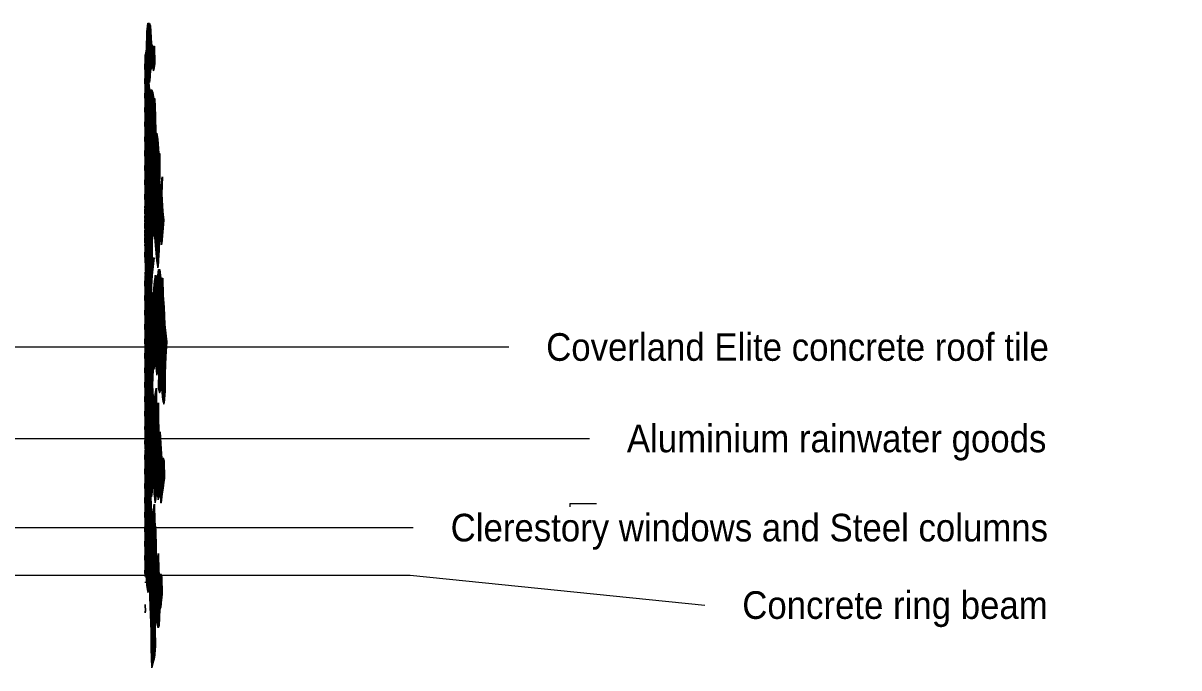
# Model space of a CAD drawing. Header units: millimetres. Extents: x -35517 to 139323, y -3702 to 5999.
# Drawn here: x 52373 to 58639, y 1981 to 5479 of the extents above; entities that cross this region are included whole.
import ezdxf

# ---------------------------------------------------------------- set-up
doc = ezdxf.new("R2010")
doc.units = ezdxf.units.MM
for name, color, linetype, lineweight in [('A-ROOF', 132, 'Continuous', 9), ('G-ANNO-TEXT', 231, 'Continuous', 5), ('G-IMPT', 8, 'Continuous', 5), ('L-PLNT', 71, 'Continuous', 5)]:
    doc.layers.add(name, color=color, linetype=linetype, lineweight=lineweight)
doc.styles.add('Arial', font='arial.ttf', dxfattribs={"width": 0.9, "height": 150})

# ---------------------------------------------------------------- blocks, each defined once
blk = doc.blocks.new('SVA_Shades of Green Tree - Australian_Tree_based_on_Leopard_Tree_2901-V231-GENERAL SOUTH ELEVATION')
at = {"layer": 'G-IMPT'}
for p, q in [((33210.1, 5163.7), (33228.4, 5479.3)), ((33210.1, 5085.3), (33232.8, 5477.5)), ((33210.1, 5006.9), (33236.7, 5466.3)), ((33238.7, 5219.2), (33224.7, 5461.8)), ((33242.4, 5234.9), (33228.2, 5479.3)), ((33230.2, 5471.9), (33230.6, 5479.3)), ((33230.9, 5471.9), (33230.4, 5479.3)), ((33246.4, 5243.4), (33232.9, 5477.4)), ((33234.5, 5467.2), (33235, 5477.5)), ((33235.9, 5463), (33235.1, 5477.4)), ((33238.3, 5455.5), (33238.9, 5466.3)), ((33210.1, 4928.4), (33239.4, 5433.7)), ((33214.7, 4929.5), (33241.7, 5394.5)), ((33236, 5187.9), (33221.7, 5435.7)), ((33240.6, 5416.3), (33241.6, 5433.7)), ((33242.9, 5377.1), (33243.9, 5394.5)), ((33245.8, 4862.8), (33218.3, 5336.6)), ((33232.8, 5164.8), (33219.9, 5386.9)), ((33232.9, 5164.8), (33244.5, 5365.3)), ((33241.3, 5232.3), (33248.4, 5354.1)), ((33251, 5243.4), (33243.8, 5367.3)), ((33246.8, 5353), (33246, 5367.3)), ((33246.1, 5355), (33246.7, 5365.3)), ((33246.5, 5243.4), (33252.9, 5353.5)), ((33256.3, 5229), (33249.1, 5353.5)), ((33250.2, 5346.1), (33250.6, 5354.1)), ((33251.1, 5243.4), (33257.4, 5353.5)), ((33251.8, 5346.1), (33251.3, 5353.5)), ((33259.9, 5245.7), (33253.7, 5353.5)), ((33254.7, 5346.1), (33255.1, 5353.5)), ((33256.3, 5346.1), (33255.9, 5353.5)), ((33260.8, 5308.3), (33258.2, 5353.5)), ((33259.2, 5346.1), (33259.7, 5353.5)), ((33263, 5308.3), (33260.4, 5353.5)), ((33210.1, 5242.1), (33214.2, 5313.1)), ((33241, 4788.6), (33211, 5306.3)), ((33212.3, 5306.3), (33214.2, 5306.3)), ((33213.5, 5301.9), (33213.2, 5306.3)), ((33242.3, 4843.2), (33214.9, 5317)), ((33255, 5232.9), (33260.3, 5325.1)), ((33260.5, 5248.9), (33261.9, 5272.8)), ((33261.4, 5304.3), (33262.6, 5325.1)), ((33262.7, 5248.9), (33264.1, 5272.8)), ((33239.6, 4733.7), (33210.1, 5242.8)), ((33241.3, 5223.3), (33236.2, 5164.8)), ((33241, 5219.2), (33240.8, 5222)), ((33262.1, 5245.7), (33262.1, 5247)), ((33238.4, 4676.2), (33210.1, 5164.4)), ((33229.7, 5150.7), (33230.1, 5157.4)), ((33234.4, 5097.3), (33230.9, 5157.4)), ((33238.2, 5187.9), (33237.8, 5194.4)), ((33235.5, 4647.1), (33210.1, 5085.9)), ((33217.8, 4904.4), (33231.2, 5134.8)), ((33220.9, 4879.3), (33233.9, 5103.4)), ((33222.8, 4833.3), (33239.2, 5116.8)), ((33223.1, 4760.1), (33243.8, 5117.6)), ((33225, 4715), (33247.8, 5109.3)), ((33227.2, 4674.4), (33251.6, 5095.2)), ((33232.5, 5119.3), (33233.4, 5134.8)), ((33235.9, 5100.3), (33236.1, 5103.4)), ((33255.7, 4769.4), (33236.1, 5107.9)), ((33258.6, 4797), (33240.1, 5117.6)), ((33241, 5110.2), (33241.4, 5116.8)), ((33242.7, 5110.2), (33242.3, 5117.6)), ((33243.2, 4872.8), (33255, 5075.6)), ((33259.9, 4853.8), (33244.6, 5117.6)), ((33245.6, 5110.2), (33246, 5117.6)), ((33247.6, 5104.4), (33246.8, 5117.6)), ((33249.5, 5099), (33250.1, 5109.3)), ((33261.2, 4910.6), (33250, 5103.1)), ((33253.6, 5079.9), (33252.2, 5103.1)), ((33253.1, 5082.8), (33253.8, 5095.2)), ((33256.5, 5063.1), (33257.2, 5075.6)), ((33246.9, 4858.1), (33259.2, 5070.5)), ((33250, 4833.3), (33262.4, 5047.6)), ((33262.8, 4960), (33256.4, 5070.5)), ((33259.1, 5063.1), (33258.7, 5070.5)), ((33261, 5063.1), (33261.4, 5070.5)), ((33263.2, 5032.7), (33261, 5070.5)), ((33265.4, 5032.7), (33263.2, 5070.5)), ((33263.6, 5029.3), (33264.7, 5047.6)), ((33214.6, 4930.8), (33210.1, 5007.5)), ((33252.1, 4790.1), (33264.5, 5004.9)), ((33259.7, 4842.6), (33266.1, 4954.1)), ((33266.7, 4893.3), (33262.8, 4960)), ((33265.7, 4986.5), (33266.7, 5004.9)), ((33266.9, 4929.4), (33268.3, 4954.1)), ((33210.1, 4850), (33214.7, 4929.5)), ((33211.5, 4904.7), (33210.1, 4929.1)), ((33210.1, 4771.6), (33217.8, 4904.4)), ((33247.5, 4283.4), (33211.5, 4904.7)), ((33223, 4785.5), (33214.6, 4930.8)), ((33295.3, 4321.7), (33261.2, 4910.6)), ((33268.9, 4893.3), (33266.9, 4927.8)), ((33210.1, 4693.1), (33220.9, 4879.3)), ((33246.9, 4216.1), (33210.1, 4850.6)), ((33210.1, 4614.7), (33222.8, 4833.3)), ((33211.7, 3936.9), (33266.8, 4886.9)), ((33212.1, 4177.8), (33250, 4833.3)), ((33216.9, 3948.3), (33271, 4881.7)), ((33223.8, 3987.7), (33274.8, 4869.2)), ((33225.8, 3943.9), (33278.4, 4851.8)), ((33229.5, 4635.5), (33243, 4868.6)), ((33239.5, 4730.6), (33246.9, 4858.1)), ((33281.2, 4171.6), (33242.3, 4843.2)), ((33243, 4868.6), (33243.2, 4872.8)), ((33283.5, 4210.8), (33245.8, 4862.8)), ((33255.3, 4767.2), (33259.7, 4842.6)), ((33289.4, 4345.1), (33259.9, 4853.8)), ((33301, 4300.5), (33267.4, 4881.7)), ((33268.2, 4874.3), (33269, 4886.9)), ((33270, 4874.3), (33269.6, 4881.7)), ((33287.4, 4613.5), (33271.9, 4881.7)), ((33272.8, 4874.3), (33273.2, 4881.7)), ((33275.2, 4862.9), (33274.1, 4881.7)), ((33276.3, 4857.3), (33277, 4869.2)), ((33288.6, 4672.3), (33278.1, 4852.9)), ((33279.7, 4836.8), (33280.6, 4851.8)), ((33285.5, 4764.3), (33280.3, 4852.9)), ((33247.9, 4120.6), (33210.1, 4772.2)), ((33210.1, 3987.3), (33255.3, 4767.2)), ((33214.2, 4135.4), (33252.1, 4790.1)), ((33231.4, 4639.3), (33223, 4785.5)), ((33276, 4184.3), (33241, 4788.6)), ((33253.7, 4347), (33280.9, 4817.7)), ((33285.8, 4250), (33255.7, 4769.4)), ((33258.2, 4347), (33283.4, 4782)), ((33261.7, 4329.2), (33287.3, 4771.7)), ((33282.2, 4801.1), (33283.1, 4817.7)), ((33284.7, 4765.5), (33285.6, 4782)), ((33289.3, 4738.8), (33287.4, 4771.7)), ((33289.1, 4764.3), (33289.6, 4771.7)), ((33290, 4764.3), (33289.6, 4771.7)), ((33210.1, 4536.3), (33223.1, 4760.1)), ((33210.1, 4457.9), (33225, 4715)), ((33234.6, 4645.3), (33239.5, 4730.6)), ((33263.7, 4317.8), (33239.6, 4733.7)), ((33264.9, 4306), (33289.1, 4724.1)), ((33289.5, 4692.6), (33291.3, 4724.1)), ((33291.5, 4738.8), (33290.2, 4761.3)), ((33245.3, 4086.1), (33210.1, 4693.8)), ((33210.1, 4379.4), (33227.2, 4674.4)), ((33210.1, 4222.6), (33234.6, 4645.3)), ((33250, 4319.6), (33231.4, 4639.3)), ((33253, 4345.7), (33235.5, 4647.1)), ((33257.5, 4347), (33238.4, 4676.2)), ((33276, 4184), (33302.3, 4637.4)), ((33290.8, 4672.3), (33289.5, 4694.1)), ((33303.2, 4615.1), (33304.5, 4637.4)), ((33210.1, 4301), (33229.5, 4635.5)), ((33243, 4046.9), (33210.1, 4615.4)), ((33267.6, 4274.6), (33287.5, 4618.2)), ((33270.4, 4243.2), (33289.6, 4575.1)), ((33273.1, 4211.9), (33294.3, 4578.8)), ((33287.6, 4580.6), (33289.7, 4618.2)), ((33289.7, 4613.5), (33288.6, 4632.3)), ((33303.8, 4331.8), (33289.7, 4574.8)), ((33291.2, 4564.8), (33291.8, 4575.1)), ((33292.6, 4562.2), (33291.9, 4574.8)), ((33306.5, 4363.2), (33294.1, 4577.3)), ((33302.5, 4509.6), (33297.5, 4596.9)), ((33301.9, 4599.1), (33300.5, 4622.5)), ((33304.1, 4599.1), (33303.2, 4615)), ((33210.1, 4399.4), (33218.8, 4548.7)), ((33240.6, 4010.7), (33210.1, 4536.9)), ((33220.6, 4410.4), (33214.6, 4514.6)), ((33220.9, 4482.8), (33216.6, 4557.4)), ((33289.8, 4343.8), (33301.1, 4539.1)), ((33304.8, 4509.6), (33301.7, 4562.7)), ((33302.3, 4520.7), (33303.3, 4539.1)), ((33210.1, 4321), (33220.7, 4503.9)), ((33210.1, 4477.8), (33211.2, 4497.1)), ((33237.6, 3984.6), (33210.1, 4458.5)), ((33220.2, 4338), (33211, 4497.1)), ((33293.7, 4332.6), (33303.2, 4496.3)), ((33296.8, 4308.1), (33305.3, 4454.9)), ((33304.3, 4477.9), (33305.4, 4496.3)), ((33306.7, 4440.8), (33307.5, 4454.9)), ((33219.3, 4275.2), (33210.1, 4434.3)), ((33211.2, 4261), (33220.7, 4424.6)), ((33300.7, 4297), (33308.4, 4428.8)), ((33309.2, 4394.6), (33306.1, 4448.4)), ((33310.7, 4406.1), (33308.3, 4448.4)), ((33309.8, 4414.7), (33310.6, 4428.8)), ((33311.4, 4394.6), (33311, 4401.1)), ((33235.1, 3949.5), (33210.1, 4380.1)), ((33216, 4253.8), (33210.1, 4355.9)), ((33215.2, 4252.7), (33220.2, 4339)), ((33252.2, 4319.6), (33251.9, 4323.8)), ((33302.9, 4297), (33304.8, 4329.8)), ((33306, 4331.8), (33305.6, 4338.4)), ((33308.7, 4363.2), (33308.3, 4369.8)), ((33233.2, 3902.5), (33210.1, 4301.7)), ((33211.1, 4261.4), (33210.1, 4277.5)), ((33249.7, 4283.4), (33248.9, 4297.7)), ((33288, 4250), (33287.1, 4264.9)), ((33303.2, 4300.5), (33302.9, 4307)), ((33223.8, 3987.7), (33210.1, 4223.2)), ((33226, 3869.3), (33247, 4232.4)), ((33236.9, 3978.5), (33250, 4205.5)), ((33247.4, 4200.8), (33249.2, 4232.4)), ((33250.9, 4146.7), (33247.5, 4205.5)), ((33249.1, 4216.1), (33247.8, 4238.7)), ((33250.1, 4198.1), (33249.7, 4205.5)), ((33251.4, 4151.2), (33254.6, 4205.5)), ((33251.8, 4198.1), (33252.2, 4205.5)), ((33253.9, 4172.9), (33252, 4205.5)), ((33254.7, 4198.1), (33254.2, 4205.5)), ((33256.3, 4198.1), (33256.8, 4205.5)), ((33256.9, 4199), (33256.6, 4205.5)), ((33259.2, 4199), (33258.8, 4205.5)), ((33285.7, 4210.8), (33285.1, 4220.8)), ((33253.1, 4146.7), (33252.9, 4150.9)), ((33253.6, 4151.2), (33254.4, 4164)), ((33256.1, 4172.9), (33255.9, 4177.1)), ((33262.9, 3721.5), (33287.2, 4142.6)), ((33283.5, 4171.6), (33282.9, 4181.6)), ((33317.8, 3539.7), (33283, 4140.9)), ((33285.6, 4135.2), (33285.2, 4140.9)), ((33318.8, 3601.5), (33287.5, 4142.6)), ((33289, 4135.2), (33289.5, 4142.6)), ((33290.9, 4121.3), (33289.7, 4142.6)), ((33210.1, 4065.7), (33213.6, 4126.4)), ((33220.1, 3972.2), (33211, 4128.9)), ((33242.8, 3688.4), (33267.2, 4110)), ((33247.5, 4086.1), (33246.9, 4096.2)), ((33250.1, 4120.6), (33249.8, 4124.8)), ((33250.7, 3747.1), (33271.1, 4098.8)), ((33256.2, 3764), (33275.4, 4095.4)), ((33260.8, 3764), (33282.2, 4133.8)), ((33284, 3731.3), (33263.2, 4090.5)), ((33263.8, 3659.1), (33290.7, 4124.7)), ((33302.8, 3485.1), (33266.6, 4110.1)), ((33266.7, 3631.7), (33293.8, 4098.6)), ((33269.6, 4097.6), (33268.8, 4110.1)), ((33268.8, 4099.8), (33269.4, 4110)), ((33270.4, 3616.3), (33298.1, 4095.4)), ((33311, 3423.2), (33272, 4096.3)), ((33272.7, 4088.6), (33273.3, 4098.8)), ((33273.4, 3590.2), (33302.7, 4095.4)), ((33274.7, 4088), (33274.2, 4096.3)), ((33314.4, 3442.4), (33276.6, 4095.4)), ((33277.2, 4088), (33277.6, 4095.4)), ((33317.1, 3473.8), (33280, 4114.8)), ((33292.1, 4110.6), (33293, 4124.7)), ((33320.6, 3648.5), (33294.7, 4095.4)), ((33295.4, 4088), (33296, 4098.6)), ((33297.4, 4088), (33296.9, 4095.4)), ((33322.8, 3689.6), (33299.3, 4095.4)), ((33299.9, 4088), (33300.4, 4095.4)), ((33301.9, 4088), (33301.5, 4095.4)), ((33305.7, 4062.8), (33303.8, 4095.4)), ((33304.5, 4088), (33304.9, 4095.4)), ((33307.9, 4062.8), (33306, 4095.4)), ((33217, 3948.3), (33210.1, 4066.4)), ((33233.1, 3677.9), (33252.7, 4016.8)), ((33239.5, 3710.6), (33260, 4064.1)), ((33242.8, 4010.7), (33242.4, 4017.8)), ((33245.3, 4046.9), (33244.7, 4057)), ((33277.6, 3606.6), (33253.9, 4016.8)), ((33254.5, 4009.4), (33254.9, 4016.8)), ((33256.2, 4014.6), (33256.1, 4016.8)), ((33280.4, 3637.9), (33257.4, 4034.3)), ((33282.2, 3684.3), (33260.1, 4065.7)), ((33285.6, 3721.3), (33305.6, 4067.6)), ((33306.5, 4045.1), (33307.8, 4067.6)), ((33213.8, 3924.5), (33210.1, 3987.9)), ((33210.1, 3752), (33223.8, 3987.7)), ((33210.1, 3830.4), (33216.9, 3948.3)), ((33224.1, 3824.7), (33217, 3948.3)), ((33226, 3870.1), (33220.1, 3972.2)), ((33225.7, 3953.5), (33223.8, 3987.7)), ((33239.7, 3711.7), (33225.7, 3953.5)), ((33237.3, 3949.5), (33236.5, 3962.7)), ((33237.9, 3838.9), (33244.3, 3950.3)), ((33239.1, 3978.5), (33239.8, 3991.3)), ((33239.8, 3984.6), (33239.5, 3988.8)), ((33254.9, 3764), (33244.2, 3949.3)), ((33259.4, 3764), (33247, 3978)), ((33274.6, 3579.6), (33249.8, 4009.3)), ((33285.3, 3560.6), (33309.3, 3973.8)), ((33288.6, 3695.2), (33306.7, 4008.8)), ((33307.9, 3989.8), (33309, 4008.8)), ((33310.6, 3958.4), (33311.5, 3973.8)), ((33210.1, 3673.6), (33225.8, 3943.9)), ((33210.1, 3908.9), (33211.7, 3936.9)), ((33268, 2910.4), (33210.1, 3909.5)), ((33222.2, 3779.1), (33213.8, 3924.5)), ((33221.9, 3720.2), (33234.8, 3942.8)), ((33233.1, 3874.9), (33237, 3942.8)), ((33235.5, 3902.5), (33234.7, 3916)), ((33248.3, 3720.4), (33238.8, 3885.5)), ((33251.1, 3751.2), (33240.7, 3929.7)), ((33285.9, 3492.6), (33312, 3942.5)), ((33290, 3484.5), (33313.9, 3897.6)), ((33313.2, 3925.2), (33314.2, 3942.5)), ((33315, 3878.1), (33316.1, 3897.6)), ((33210.1, 3595.1), (33226, 3869.3)), ((33254.8, 3058.9), (33210.1, 3831.1)), ((33232.7, 3676.1), (33224.1, 3824.7)), ((33224.8, 3691.2), (33234.3, 3856.6)), ((33236.2, 3693.9), (33226, 3870.1)), ((33227.6, 3662.1), (33237.4, 3830.5)), ((33233, 3866), (33232.8, 3869)), ((33235.7, 3842.5), (33236.6, 3856.6)), ((33245.6, 3689.6), (33237.4, 3829.9)), ((33296.2, 3513.5), (33315.7, 3850.5)), ((33317, 3833.4), (33318, 3850.5)), ((33210.1, 3432.8), (33231.5, 3801.4)), ((33219.8, 3134.9), (33256.2, 3764)), ((33229.5, 3653.4), (33222.2, 3779.1)), ((33222.9, 3732), (33227.8, 3817.1)), ((33224.3, 3134.9), (33260.8, 3764)), ((33244.5, 3481.2), (33226.1, 3797.6)), ((33231.6, 3782), (33230.1, 3807.2)), ((33244.2, 3721.3), (33241.6, 3766.1)), ((33262.6, 3630.8), (33254.9, 3764)), ((33263.2, 3699), (33259.4, 3764)), ((33300.7, 3511.7), (33318.6, 3821.4)), ((33303.3, 3479), (33321.6, 3795.3)), ((33306, 3446.4), (33324.7, 3769.1)), ((33320, 3807.3), (33320.8, 3821.4)), ((33325.3, 3725.2), (33320.8, 3802.7)), ((33325.4, 3760.4), (33323, 3802.7)), ((33323, 3781.2), (33323.8, 3795.3)), ((33326.1, 3755), (33326.9, 3769.1)), ((33210.1, 3197.5), (33242.7, 3759.3)), ((33251.3, 3041.4), (33210.1, 3752.7)), ((33210.1, 3276), (33237.2, 3743.5)), ((33210.1, 3354.4), (33231.5, 3724.3)), ((33210.1, 3516.7), (33221.9, 3720.2)), ((33210.1, 3119.1), (33244.1, 3705.5)), ((33211.6, 3228.9), (33239.5, 3710.6)), ((33212.5, 3630), (33216.8, 3704.3)), ((33215.3, 3134.9), (33250.7, 3747.1)), ((33250.1, 3227.9), (33222.3, 3707.4)), ((33242.3, 3440.8), (33223.9, 3757.2)), ((33245.9, 3535.3), (33234.9, 3724.3)), ((33244.1, 3644), (33237.9, 3751.7)), ((33250.2, 3531.4), (33239.7, 3711.7)), ((33254.8, 3607.9), (33248.3, 3720.4)), ((33259.2, 3611.2), (33251.1, 3751.2)), ((33256.3, 3607.9), (33262.9, 3721.5)), ((33267.2, 3630.5), (33263.2, 3699)), ((33284.4, 3684.3), (33283.6, 3697.8)), ((33325, 3689.6), (33324.5, 3698)), ((33327.5, 3725.2), (33327, 3733.7)), ((33210.1, 3438.3), (33224.8, 3691.2)), ((33210.1, 3511.2), (33219.9, 3679.4)), ((33249.9, 2987.3), (33210.1, 3674.2)), ((33210.1, 3359.9), (33227.6, 3662.1)), ((33210.7, 3292.1), (33233.1, 3677.9)), ((33212.5, 3165.6), (33242.8, 3688.4)), ((33243.3, 3109), (33212.5, 3641.8)), ((33245.5, 3149.5), (33214.6, 3683.3)), ((33247.1, 3200.4), (33218.9, 3687.9)), ((33270.6, 2944.1), (33229.5, 3653.4)), ((33271.2, 3011.3), (33232.7, 3676.1)), ((33282, 2903.7), (33236.2, 3693.9)), ((33252, 3578.4), (33245.6, 3689.6)), ((33261.9, 3627), (33263.8, 3659.1)), ((33282.6, 3637.9), (33281.8, 3650.8)), ((33296.6, 3513.5), (33288.4, 3655.8)), ((33322.8, 3648.5), (33322, 3662.1)), ((33210.1, 3040.7), (33244.3, 3630.2)), ((33247.4, 2951.6), (33210.1, 3595.8)), ((33240.6, 3077.1), (33212, 3571.7)), ((33254.2, 3578.4), (33253.4, 3592)), ((33264.7, 3629.9), (33260.8, 3607.9)), ((33261.4, 3611.2), (33261.3, 3612.6)), ((33264.1, 3627), (33264.3, 3629.7)), ((33276.9, 3579.6), (33276.7, 3581.8)), ((33279.8, 3606.6), (33279.5, 3613.1)), ((33292.8, 3500.8), (33286.6, 3608.8)), ((33309.4, 3427.6), (33317.8, 3572.8)), ((33318.5, 3545.2), (33320, 3572.8)), ((33321, 3601.5), (33320.2, 3615)), ((33232.3, 3134.9), (33210.1, 3517.4)), ((33236.3, 3073.4), (33210.3, 3521.5)), ((33211, 2976.8), (33245.2, 3567.6)), ((33252.4, 3531.4), (33251.6, 3544.9)), ((33289.3, 3482.8), (33285.2, 3554.1)), ((33320, 3539.7), (33318.5, 3567.3)), ((33232.3, 3064.6), (33210.1, 3446.9)), ((33228.9, 3134.9), (33250.1, 3501.1)), ((33233.4, 3134.9), (33252.2, 3458.4)), ((33237.9, 2977.4), (33266.9, 3477.3)), ((33239.3, 2922.7), (33270.8, 3465.8)), ((33251.2, 3482.8), (33252.3, 3501.1)), ((33253.3, 3440), (33254.4, 3458.4)), ((33281.1, 3154.3), (33263.7, 3455.1)), ((33284.5, 3174.4), (33266.9, 3477.5)), ((33270.5, 3494.6), (33270.3, 3497.1)), ((33271.5, 3441.2), (33273, 3465.8)), ((33272.7, 3494.6), (33272.6, 3497.1)), ((33296, 3506.1), (33291.8, 3482.1)), ((33292.2, 3484.5), (33292.4, 3487.2)), ((33295, 3500.8), (33295, 3502.1)), ((33315.7, 3457.6), (33317.8, 3494.4)), ((33316.6, 3442.4), (33316.2, 3449)), ((33317.9, 3457.6), (33320, 3494.4)), ((33319.3, 3473.8), (33318.5, 3488.8)), ((33227.7, 3134.9), (33210.1, 3438.9)), ((33221.3, 3077.3), (33242.2, 3437.7)), ((33235.2, 3087), (33254.4, 3419.2)), ((33236.6, 3032.2), (33259, 3419.2)), ((33253, 3080.3), (33271.6, 3402)), ((33254.8, 3411.8), (33254.1, 3423.5)), ((33256.2, 3411.8), (33256.6, 3419.2)), ((33285.4, 2923.3), (33256.7, 3419.2)), ((33258, 3010.2), (33281.1, 3408.6)), ((33259.3, 3411.8), (33258.9, 3419.2)), ((33280.5, 3086.4), (33260.7, 3429)), ((33274.8, 3379.8), (33271.6, 3435)), ((33273.1, 3389.6), (33273.8, 3402)), ((33281.9, 3376.2), (33280.4, 3402.5)), ((33282.8, 3400.3), (33283.3, 3408.6)), ((33284.1, 3376.2), (33282.8, 3398.7)), ((33230.6, 3014.4), (33210.1, 3368.4)), ((33223.2, 3134.9), (33210.1, 3360.5)), ((33223.7, 3040.4), (33242.7, 3368)), ((33225.2, 2988.2), (33247, 3363.2)), ((33234.7, 3073.4), (33250.7, 3349.1)), ((33254.9, 3222.9), (33246.8, 3363.2)), ((33248.3, 3229.8), (33253.9, 3326.2)), ((33252.6, 3225.2), (33261, 3369.6)), ((33259.4, 3223.2), (33253, 3334.1)), ((33255.7, 3049), (33275, 3382.4)), ((33256.9, 3220.8), (33262.9, 3324.8)), ((33262.3, 3251.6), (33257.7, 3330.6)), ((33259.1, 2951.4), (33281.5, 3337.8)), ((33263.8, 3303.7), (33260.1, 3368.6)), ((33276.5, 3370), (33277.2, 3382.4)), ((33302.9, 2934.9), (33277.3, 3376.3)), ((33287.8, 3234.3), (33282.1, 3331.5)), ((33282.3, 3312.3), (33283.7, 3337.8)), ((33210.1, 3281.4), (33210.7, 3292.1)), ((33227.8, 2985), (33210.1, 3290)), ((33211.1, 3264.9), (33210.1, 3282.1)), ((33218.6, 3134.9), (33211.1, 3264.9)), ((33261.5, 2914.3), (33283.2, 3287.9)), ((33284.3, 3269.6), (33285.4, 3287.9)), ((33210.1, 3203), (33211.6, 3228.9)), ((33219.9, 3043.6), (33210.1, 3211.6)), ((33212.6, 3161.7), (33210.1, 3203.7)), ((33239.4, 3075.9), (33247.6, 3216.9)), ((33281.6, 3182.6), (33285.2, 3245.2)), ((33285.5, 3171.4), (33290.4, 3256.2)), ((33286.4, 3226.8), (33287.4, 3245.2)), ((33287.8, 3133.4), (33293.2, 3225.4)), ((33306.3, 2954.5), (33289.2, 3249.4)), ((33292.3, 3249.8), (33292.6, 3256.2)), ((33294.3, 3207), (33295.4, 3225.4)), ((33210.1, 3046.1), (33215.3, 3134.9)), ((33210.1, 2967.7), (33219.8, 3134.9)), ((33210.1, 2889.3), (33224.3, 3134.9)), ((33210.1, 2810.9), (33228.9, 3134.9)), ((33210.1, 2732.4), (33233.4, 3134.9)), ((33218, 2997.6), (33210.1, 3133.2)), ((33210.5, 3130.4), (33212.5, 3165.6)), ((33214.1, 3134.9), (33212.6, 3161.7)), ((33265.4, 2249.6), (33214.1, 3134.9)), ((33267.8, 2286.9), (33218.6, 3134.9)), ((33272.3, 2286), (33223.2, 3134.9)), ((33238.8, 2944.3), (33227.7, 3134.9)), ((33235.3, 3082.5), (33232.3, 3134.9)), ((33271.9, 3014.9), (33281.3, 3177.8)), ((33281.7, 3146.3), (33283.1, 3170.5)), ((33283.3, 3154.3), (33282.2, 3173.1)), ((33289.4, 3081.1), (33295.2, 3182.6)), ((33290.6, 3023.3), (33297.6, 3144.5)), ((33296.4, 3164.2), (33297.5, 3182.6)), ((33298.8, 3127.9), (33299.8, 3144.5)), ((33210.1, 3124.6), (33210.5, 3130.4)), ((33263.6, 2202.6), (33210.1, 3125.2)), ((33210.1, 2654), (33235.2, 3087)), ((33210.6, 2891.4), (33221, 3071.7)), ((33244.9, 2916), (33235.3, 3082.5)), ((33274, 2972.2), (33280.5, 3085.2)), ((33281.3, 3060.5), (33282.7, 3085.2)), ((33282.7, 3086.4), (33281.4, 3109.6)), ((33299.8, 2909.8), (33288.8, 3099.4)), ((33292, 2969.3), (33300, 3108.8)), ((33294.2, 2930.1), (33304.4, 3106.2)), ((33296.5, 2890.8), (33309.4, 3113.2)), ((33301.3, 3092.3), (33302.3, 3108.8)), ((33309.5, 2977.7), (33302.7, 3096)), ((33303.9, 2940.9), (33312.5, 3088.9)), ((33312.5, 3003.9), (33306.1, 3115.6)), ((33308.6, 3109.9), (33308.3, 3115.6)), ((33311, 3103), (33311.6, 3113.2)), ((33312.6, 3081.2), (33311, 3108.6)), ((33314.8, 3081.2), (33313.2, 3108.6)), ((33313.3, 3064.2), (33314.7, 3088.9)), ((33219.1, 2899.6), (33210.1, 3054.7)), ((33265, 2100), (33210.1, 3046.8)), ((33210.1, 2575.6), (33236.6, 3032.2)), ((33243.5, 2915.9), (33251.6, 3056.7)), ((33251.7, 3019.7), (33253.8, 3056.7)), ((33253.5, 3041.4), (33252.4, 3060.2)), ((33276.1, 2930.6), (33281.2, 3018)), ((33287.6, 2923.3), (33281.6, 3026.8)), ((33281.9, 2993.3), (33283.4, 3018)), ((33311.7, 2997.1), (33313.2, 3021.7)), ((33314.7, 3003.9), (33313.7, 3021.6)), ((33314, 2997.1), (33315.4, 3021.7)), ((33210.1, 2497.1), (33237.9, 2977.4)), ((33234.7, 2544.3), (33210.1, 2968.4)), ((33217.8, 2843.3), (33210.8, 2965.3)), ((33212.8, 2850.9), (33218.7, 2954.3)), ((33249.6, 2951.6), (33249.1, 2960.1)), ((33252.1, 2987.3), (33251.3, 3001.4)), ((33264.9, 2885.3), (33258.2, 3001.3)), ((33264.6, 2888.2), (33271.1, 3001.6)), ((33271.5, 2970), (33272.6, 2989.6)), ((33272.8, 2944.1), (33271.5, 2966.6)), ((33279.5, 2911), (33283.2, 2974.1)), ((33284.5, 2958.7), (33285.4, 2974.1)), ((33308.5, 2954.5), (33308.4, 2955.7)), ((33311.7, 2977.7), (33311.5, 2982)), ((33231.7, 2518.2), (33210.1, 2889.9)), ((33215.1, 2504.2), (33239.3, 2922.7)), ((33240.4, 2915.9), (33238.8, 2944.3)), ((33240.3, 2902.3), (33240.7, 2908.5)), ((33247.2, 2916), (33246.7, 2924.5)), ((33267.1, 2885.3), (33266.9, 2888.5)), ((33270.2, 2910.4), (33270, 2914.6)), ((33284.2, 2903.7), (33284.1, 2905)), ((33284.4, 2917.8), (33285.9, 2942.8)), ((33286.7, 2917.8), (33286.8, 2920.5)), ((33287.2, 2927.3), (33288.1, 2942.8)), ((33302, 2909.8), (33301.8, 2914)), ((33305.1, 2934.9), (33305, 2936.2)), ((33306.2, 2940.9), (33306.3, 2943.6)), ((33214, 2831.5), (33211.5, 2874)), ((33216.6, 2839.7), (33218.9, 2878)), ((33217.6, 2468.6), (33241.1, 2874.7)), ((33220, 2432.9), (33242.9, 2827.6)), ((33237.4, 2498.4), (33257.6, 2847.1)), ((33238.3, 2435.2), (33260.8, 2823.7)), ((33242.2, 2855.5), (33243.3, 2874.7)), ((33244.2, 2810.1), (33243.3, 2826.4)), ((33244.1, 2810.8), (33245.1, 2827.6)), ((33268.3, 2670.1), (33257.9, 2849.7)), ((33266.9, 2732.5), (33260.9, 2836.1)), ((33261.8, 2802.9), (33263, 2823.7)), ((33230.9, 2452.9), (33210.1, 2811.5)), ((33223.3, 2411.3), (33245.8, 2798.8)), ((33235.9, 2550.7), (33249, 2777)), ((33238, 2351.9), (33262.4, 2772.9)), ((33247.2, 2784.7), (33248, 2798.8)), ((33281.4, 2208.2), (33248.6, 2774.5)), ((33285.4, 2216.8), (33252, 2794.1)), ((33270, 2561.7), (33255.1, 2818.4)), ((33263.8, 2758.8), (33264.6, 2772.9)), ((33229, 2406.3), (33210.1, 2733.1)), ((33239.6, 2299.6), (33265.5, 2746.8)), ((33241.3, 2251.7), (33267.9, 2710.3)), ((33266.9, 2732.7), (33267.7, 2746.8)), ((33270.5, 2670.1), (33268.5, 2704.6)), ((33268.7, 2685.6), (33270.1, 2710.3)), ((33224.7, 2403.6), (33210.1, 2654.7)), ((33243.4, 2208.9), (33268.5, 2643.1)), ((33269.4, 2619.3), (33270.7, 2643.1)), ((33214.3, 2503.8), (33210.1, 2576.2)), ((33244.9, 2157.3), (33269.6, 2583)), ((33272.2, 2561.7), (33269.6, 2606.8)), ((33270.5, 2560.5), (33271.8, 2583)), ((33293.5, 2313.7), (33278.6, 2569.7)), ((33281.4, 2600), (33281.4, 2601)), ((33283.6, 2600), (33283.6, 2601)), ((33233.9, 2518.2), (33233.6, 2522.4)), ((33245, 2080), (33271.6, 2538.5)), ((33246.5, 2027.8), (33276.5, 2544.8)), ((33249.2, 1995.6), (33282.1, 2563.8)), ((33287.5, 2259.5), (33271.3, 2538.5)), ((33273.3, 2531.1), (33273.8, 2538.5)), ((33274, 2531.1), (33273.6, 2538.5)), ((33289.6, 2302.3), (33275.9, 2538.5)), ((33283, 2541.3), (33284.3, 2563.8)), ((33286, 2481.2), (33283.3, 2527.4)), ((33210.9, 2484.2), (33210.1, 2497.8)), ((33214, 2444.1), (33210.1, 2444.1)), ((33215.1, 2495.3), (33212.3, 2479.7)), ((33216.2, 2444.1), (33212.3, 2444.1)), ((33213.1, 2484.2), (33213, 2485.6)), ((33227.3, 2401.2), (33230.8, 2462.1)), ((33233.1, 2452.9), (33231.1, 2487.5)), ((33231.6, 2437.4), (33233, 2462.1)), ((33262.3, 2067.3), (33237.6, 2494.6)), ((33270.6, 2286.9), (33283.3, 2506.2)), ((33274, 2266.2), (33286.3, 2480)), ((33276.6, 2233.5), (33290.2, 2468.9)), ((33279.7, 2208.2), (33295.8, 2486.5)), ((33284.7, 2492), (33285.5, 2506.2)), ((33287.7, 2465.9), (33288.6, 2480)), ((33296.8, 2335.1), (33289.3, 2463.6)), ((33289.7, 2303), (33299.6, 2474.3)), ((33299.6, 2363.6), (33292.7, 2483.2)), ((33300.6, 2426.2), (33297.3, 2482.2)), ((33297.4, 2476.3), (33298, 2486.5)), ((33302.8, 2426.2), (33299.5, 2482.2)), ((33300.5, 2451.8), (33301.8, 2474.3)), ((33259.6, 2035.9), (33238.1, 2407.5)), ((33295.3, 2320.4), (33300.8, 2415.5)), ((33301.7, 2393), (33303, 2415.5)), ((33297.5, 2320.4), (33298.6, 2339.9)), ((33299, 2335.1), (33298.7, 2340.4)), ((33301.9, 2363.6), (33301.6, 2368.9)), ((33255.7, 2024.3), (33239.4, 2306.7)), ((33266.6, 2257.2), (33267.9, 2279.5)), ((33267.6, 2249.6), (33266.8, 2263.2)), ((33284.2, 2208.2), (33289.1, 2291.6)), ((33286.4, 2208.2), (33291.3, 2291.6)), ((33289.7, 2259.5), (33289, 2271.2)), ((33265.8, 2202.6), (33265, 2216.1)), ((33287.7, 2216.8), (33287, 2228.4)), ((33252, 2009.5), (33244.9, 2131.8)), ((33255.3, 2023.3), (33263.7, 2166.8)), ((33264.6, 2144.3), (33265.9, 2166.8)), ((33267.2, 2100), (33264.6, 2145)), ((33262.7, 2072), (33264.8, 2108)), ((33264.5, 2067.3), (33264.1, 2073.9)), ((33264.9, 2072), (33267, 2108)), ((33248.5, 1992.1), (33246.6, 2024.3)), ((33254.9, 2012.8), (33249.9, 1988.1)), ((33261.8, 2035.9), (33261.4, 2042.5))]:
    blk.add_line(p, q, dxfattribs=at)
at = {"layer": 'G-IMPT', "flags": 128}
for points in [[(33210.1, 5306.3), (33213.1, 5306.3), (33218.5, 5337.8), (33221.3, 5432.2), (33226.7, 5479.3), (33232.2, 5479.3), (33237.7, 5463.6), (33243.1, 5369.3), (33248.6, 5353.5), (33259.5, 5353.5), (33262.3, 5259.2), (33256.8, 5227.7), (33251.3, 5243.4), (33245.9, 5243.4), (33239.5, 5227.7), (33234, 5164.8), (33228.5, 5164.8), (33234, 5101.9), (33239.5, 5117.6), (33244.9, 5117.6), (33250.4, 5101.9), (33255.9, 5070.5), (33261.3, 5070.5), (33265.9, 4976.1), (33266.8, 4881.7), (33272.3, 4881.7), (33278.7, 4850.3), (33284.1, 4771.7), (33289.6, 4771.7), (33288.7, 4677.3), (33286.9, 4582.9), (33292.3, 4567.2), (33297.8, 4598.7), (33303.3, 4645.8), (33300.5, 4551.5), (33305.1, 4457.1), (33310.5, 4409.9), (33305.1, 4347), (33299.6, 4284.1), (33294.1, 4331.3), (33288.7, 4347), (33285.9, 4252.7), (33280.5, 4158.3), (33275, 4189.8), (33269.5, 4252.7), (33264.1, 4315.6), (33258.6, 4347), (33253.1, 4347), (33247.7, 4299.9), (33246.8, 4205.5), (33257.7, 4205.5), (33252.2, 4158.3), (33246.8, 4111.1), (33241.3, 4016.8), (33235.8, 3969.6), (33232.2, 3875.2), (33237.7, 3828.1), (33239.5, 3922.4), (33244.9, 3953.9), (33250.4, 4016.8), (33255.9, 4016.8), (33261.3, 4079.7), (33266.8, 4111.1), (33272.3, 4095.4), (33277.7, 4095.4), (33283.2, 4142.6), (33288.7, 4142.6), (33294.1, 4095.4), (33305.1, 4095.4), (33306.9, 4001.1), (33312.4, 3938.2), (33316, 3843.8), (33321.5, 3796.6), (33326.9, 3749.4), (33321.5, 3670.8), (33317.8, 3576.4), (33317.8, 3482.1), (33312.4, 3419.2), (33306.9, 3434.9), (33300.5, 3513.5), (33295.1, 3513.5), (33289.6, 3482.1), (33284.1, 3497.8), (33285.9, 3592.2), (33289.6, 3686.5), (33284.1, 3733.7), (33280.5, 3639.4), (33275, 3576.4), (33269.5, 3623.6), (33264.1, 3639.4), (33258.6, 3607.9), (33253.1, 3607.9), (33249.5, 3513.5), (33254.1, 3419.2), (33259.5, 3419.2), (33265, 3466.4), (33270.5, 3497.8), (33271.4, 3403.5), (33276.8, 3372), (33282.3, 3419.2), (33281.4, 3324.8), (33285.9, 3230.5), (33291.4, 3261.9), (33296, 3167.6), (33301.4, 3088.9), (33306.9, 3120.4), (33312.4, 3104.7), (33313.3, 3010.3), (33307.8, 2963.1), (33302.3, 2931.7), (33296.9, 2884.5), (33291.4, 2978.8), (33289.6, 3073.2), (33286.9, 3167.6), (33281.4, 3183.3), (33280.5, 3088.9), (33281.4, 2994.6), (33286.9, 2931.7), (33281.4, 2900.2), (33275.9, 2931.7), (33271.4, 3026), (33270.5, 2931.7), (33265, 2884.5), (33259.5, 2931.7), (33257.7, 3026), (33252.2, 3088.9), (33250.4, 2994.6), (33244.9, 2915.9), (33239.5, 2915.9), (33243.1, 2821.6), (33248.6, 2774.4), (33254.1, 2805.9), (33259.5, 2868.8), (33262.3, 2774.4), (33267.7, 2727.2), (33268.6, 2632.9), (33270.5, 2538.5), (33275.9, 2538.5), (33281.4, 2601.4), (33283.2, 2507), (33288.7, 2459.9), (33294.1, 2491.3), (33299.6, 2475.6), (33301.4, 2381.2), (33295.1, 2318.3), (33289.6, 2302.6), (33285, 2208.2), (33278.7, 2208.2), (33272.3, 2286.9), (33266.8, 2286.9), (33263.2, 2192.5), (33265, 2098.2), (33259.5, 2035.3), (33254.1, 2019.5), (33247.7, 1988.1), (33244.9, 2082.4), (33244.9, 2176.8), (33240.4, 2271.2), (33237.7, 2365.5), (33238.6, 2459.9), (33235.8, 2554.2), (33230.4, 2507), (33231.3, 2412.7), (33225.8, 2397), (33220.3, 2428.4), (33214.9, 2507), (33210.1, 2479.7)], [(33228.1, 5471.9), (33228.9, 5479.3), (33234.4, 5479.3), (33239.9, 5463.6), (33245.3, 5369.3), (33250.8, 5353.5), (33261.7, 5353.5), (33264.5, 5259.2), (33259, 5227.7)], [(33231.4, 5157.4), (33236.2, 5101.9), (33241.7, 5117.6), (33247.2, 5117.6), (33252.6, 5101.9), (33258.1, 5070.5), (33263.6, 5070.5), (33268.1, 4976.1), (33269, 4881.7), (33274.5, 4881.7), (33280.9, 4850.3), (33286.3, 4771.7), (33291.8, 4771.7), (33290.9, 4677.3), (33289.1, 4582.9), (33293.8, 4569.2)], [(33279.4, 4164.4), (33287.3, 4301.3), (33258.6, 4797)], [(33303.6, 4630), (33305.5, 4645.8), (33302.7, 4551.5), (33307.3, 4457.1), (33312.8, 4409.9), (33307.3, 4347), (33301.8, 4284.1), (33301.3, 4288.8)], [(33254.5, 4339.6), (33249.9, 4299.9), (33249, 4205.5), (33259.9, 4205.5), (33254.4, 4158.3), (33249, 4111.1), (33243.5, 4016.8), (33238, 3969.6), (33234.4, 3875.2), (33238, 3844.3)], [(33290.5, 4333.3), (33288.2, 4252.7), (33282.7, 4158.3), (33281.8, 4163.4)], [(33286.8, 4253.6), (33289.6, 4301.3), (33288.6, 4317.2)], [(33284.6, 4135.2), (33285.4, 4142.6), (33290.9, 4142.6), (33296.4, 4095.4), (33307.3, 4095.4), (33309.1, 4001.1), (33314.6, 3938.2), (33318.2, 3843.8), (33323.7, 3796.6), (33329.2, 3749.4), (33323.7, 3670.8), (33320, 3576.4), (33320, 3482.1), (33314.6, 3419.2), (33313.8, 3421.4)], [(33267.6, 4103.2), (33269, 4111.1), (33274.5, 4095.4), (33278.5, 4095.4)], [(33252, 4009.4), (33252.6, 4016.8), (33256.4, 4016.8)], [(33285.5, 3713.1), (33282.7, 3639.4), (33277.2, 3576.4), (33276.7, 3581.1)], [(33255.1, 3600.5), (33251.7, 3513.5), (33256.3, 3419.2), (33260.3, 3419.2)], [(33271.1, 3488.7), (33272.7, 3497.8), (33273.6, 3403.5), (33278.2, 3377.1)], [(33282.8, 3404.8), (33284.5, 3419.2), (33283.6, 3324.8), (33287.9, 3235.2)], [(33292.1, 3253.1), (33293.6, 3261.9), (33298.2, 3167.6), (33303.3, 3093.2)], [(33283.5, 3169.6), (33282.7, 3088.9), (33283.6, 2994.6), (33289.1, 2931.7), (33283.6, 2900.2)], [(33307.7, 3112.4), (33309.1, 3120.4), (33314.6, 3104.7), (33315.5, 3010.3), (33310, 2963.1), (33304.6, 2931.7), (33299.1, 2884.5), (33298.8, 2888.7)], [(33253.9, 3060.9), (33252.6, 2994.6), (33247.2, 2915.9)], [(33273.1, 2979.6), (33272.7, 2931.7), (33267.2, 2884.5), (33266.8, 2887.7)], [(33242, 2908.5), (33245.3, 2821.6), (33250.4, 2778)], [(33260.4, 2853.1), (33261.7, 2868.8), (33264.5, 2774.4), (33269.9, 2727.2), (33270.8, 2632.9), (33272.7, 2538.5), (33276.4, 2538.5)], [(33282.2, 2585.1), (33283.6, 2601.4), (33285.4, 2507), (33290.5, 2463.5)], [(33236, 2536.6), (33232.6, 2507), (33233.5, 2412.7), (33231.9, 2408)], [(33295, 2483.3), (33296.4, 2491.3), (33301.8, 2475.6), (33303.6, 2381.2), (33297.3, 2318.3), (33296.1, 2314.9)], [(33210.1, 2325.2), (33211.2, 2286.9), (33210.1, 2286.9)], [(33212.3, 2324.9), (33213.4, 2286.9), (33212.3, 2286.9)], [(33268.7, 2279.5), (33265.4, 2192.5), (33267.2, 2098.2), (33261.7, 2035.3), (33260.5, 2031.6)], [(33291.6, 2299.3), (33287.2, 2208.2), (33286, 2208.2)]]:
    blk.add_lwpolyline(points, dxfattribs=at)
at = {"layer": 'L-PLNT'}
for p, q in [((33226.6, 5471.9), (33221.1, 5424.8)), ((33232.1, 5471.9), (33226.6, 5471.9)), ((33237.5, 5456.2), (33232.1, 5471.9)), ((33232.1, 5471.9), (33232.8, 5471.9)), ((33232.8, 5471.9), (33238.3, 5456.2)), ((33243, 5361.9), (33237.5, 5456.2)), ((33237.5, 5456.2), (33238.3, 5456.2)), ((33238.3, 5456.2), (33243.7, 5361.9)), ((33221.1, 5424.8), (33218.4, 5330.4)), ((33218.4, 5330.4), (33212.9, 5299)), ((33248.5, 5346.1), (33243, 5361.9)), ((33243, 5361.9), (33243.7, 5361.9)), ((33243.7, 5361.9), (33249.2, 5346.1)), ((33259.4, 5346.1), (33248.5, 5346.1)), ((33262.1, 5251.8), (33259.4, 5346.1)), ((33259.4, 5346.1), (33260.1, 5346.1)), ((33260.1, 5346.1), (33262.9, 5251.8)), ((33212.9, 5299), (33210.9, 5299)), ((33233.9, 5157.4), (33239.4, 5220.3)), ((33240.1, 5220.3), (33234.6, 5157.4)), ((33239.4, 5220.3), (33245.7, 5236)), ((33239.4, 5220.3), (33240.1, 5220.3)), ((33246.5, 5236), (33240.1, 5220.3)), ((33245.7, 5236), (33251.2, 5236)), ((33251.2, 5236), (33256.7, 5220.3)), ((33256.7, 5220.3), (33262.1, 5251.8)), ((33256.7, 5220.3), (33257.4, 5220.3)), ((33262.9, 5251.8), (33257.4, 5220.3)), ((33262.1, 5251.8), (33262.9, 5251.8)), ((33233.9, 5094.5), (33228.4, 5157.4)), ((33228.4, 5157.4), (33233.9, 5157.4)), ((33229.2, 5157.4), (33234.5, 5096.2)), ((33233.9, 5157.4), (33234.6, 5157.4)), ((33239.4, 5110.2), (33233.9, 5094.5)), ((33244.8, 5110.2), (33239.4, 5110.2)), ((33250.3, 5094.5), (33244.8, 5110.2)), ((33244.8, 5110.2), (33245.6, 5110.2)), ((33245.6, 5110.2), (33251, 5094.5)), ((33255.8, 5063.1), (33250.3, 5094.5)), ((33250.3, 5094.5), (33251, 5094.5)), ((33251, 5094.5), (33256.5, 5063.1)), ((33261.2, 5063.1), (33255.8, 5063.1)), ((33265.6, 4972), (33261.2, 5063.1)), ((33261.2, 5063.1), (33262, 5063.1)), ((33262, 5063.1), (33266.4, 4972)), ((33265.8, 4968.7), (33265.6, 4972)), ((33266.7, 4874.3), (33265.8, 4968.7)), ((33265.8, 4968.7), (33266.5, 4968.7)), ((33266.4, 4972), (33266.5, 4968.7)), ((33266.5, 4968.7), (33267.4, 4874.3)), ((33272.2, 4874.3), (33266.7, 4874.3)), ((33278.5, 4842.9), (33272.2, 4874.3)), ((33272.2, 4874.3), (33272.9, 4874.3)), ((33272.9, 4874.3), (33279.3, 4842.9)), ((33284, 4764.3), (33278.5, 4842.9)), ((33278.5, 4842.9), (33279.3, 4842.9)), ((33279.3, 4842.9), (33284.7, 4764.3)), ((33289.5, 4764.3), (33284, 4764.3)), ((33288.6, 4669.9), (33289.5, 4764.3)), ((33290.2, 4764.3), (33289.3, 4669.9)), ((33289.5, 4764.3), (33290.2, 4764.3)), ((33286.7, 4575.5), (33288.6, 4669.9)), ((33289.3, 4669.9), (33287.5, 4575.5)), ((33288.6, 4669.9), (33289.3, 4669.9)), ((33303.1, 4638.4), (33297.7, 4591.3)), ((33300.4, 4544.1), (33303.1, 4638.4)), ((33303.9, 4638.4), (33301.1, 4544.1)), ((33303.1, 4638.4), (33303.9, 4638.4)), ((33292.2, 4559.8), (33286.7, 4575.5)), ((33286.7, 4575.5), (33287.5, 4575.5)), ((33287.5, 4575.5), (33292.4, 4561.2)), ((33297.7, 4591.3), (33292.2, 4559.8)), ((33305, 4449.7), (33300.4, 4544.1)), ((33300.4, 4544.1), (33301.1, 4544.1)), ((33301.1, 4544.1), (33305.7, 4449.7)), ((33310.4, 4402.6), (33305, 4449.7)), ((33305, 4449.7), (33305.7, 4449.7)), ((33305.7, 4449.7), (33311.2, 4402.6)), ((33305, 4339.6), (33310.4, 4402.6)), ((33311.2, 4402.6), (33305.7, 4339.6)), ((33310.4, 4402.6), (33311.2, 4402.6)), ((33247.6, 4292.5), (33253, 4339.6)), ((33253.8, 4339.6), (33248.3, 4292.5)), ((33253, 4339.6), (33258.5, 4339.6)), ((33258.5, 4339.6), (33264, 4308.2)), ((33285.8, 4245.3), (33288.6, 4339.6)), ((33289.2, 4337.7), (33286.6, 4245.3)), ((33288.6, 4339.6), (33294, 4323.9)), ((33294, 4323.9), (33299.5, 4276.7)), ((33299.5, 4276.7), (33305, 4339.6)), ((33305.7, 4339.6), (33300.2, 4276.7)), ((33246.6, 4198.1), (33247.6, 4292.5)), ((33248.3, 4292.5), (33247.4, 4198.1)), ((33247.6, 4292.5), (33248.3, 4292.5)), ((33264, 4308.2), (33269.4, 4245.3)), ((33299.5, 4276.7), (33300.2, 4276.7)), ((33269.4, 4245.3), (33274.9, 4182.4)), ((33280.4, 4150.9), (33285.8, 4245.3)), ((33286.6, 4245.3), (33281.1, 4150.9)), ((33285.8, 4245.3), (33286.6, 4245.3)), ((33257.6, 4198.1), (33246.6, 4198.1)), ((33246.6, 4103.7), (33252.1, 4150.9)), ((33252.9, 4150.9), (33247.4, 4103.7)), ((33252.1, 4150.9), (33257.6, 4198.1)), ((33258.3, 4198.1), (33252.9, 4150.9)), ((33257.6, 4198.1), (33258.3, 4198.1)), ((33274.9, 4182.4), (33280.4, 4150.9)), ((33280.4, 4150.9), (33281.1, 4150.9)), ((33241.2, 4009.4), (33246.6, 4103.7)), ((33247.4, 4103.7), (33241.9, 4009.4)), ((33246.6, 4103.7), (33247.4, 4103.7)), ((33266.7, 4103.7), (33261.2, 4072.3)), ((33272.2, 4088), (33266.7, 4103.7)), ((33266.7, 4103.7), (33267.4, 4103.7)), ((33267.4, 4103.7), (33272.9, 4088)), ((33277.6, 4088), (33272.2, 4088)), ((33283.1, 4135.2), (33277.6, 4088)), ((33288.6, 4135.2), (33283.1, 4135.2)), ((33294, 4088), (33288.6, 4135.2)), ((33288.6, 4135.2), (33289.3, 4135.2)), ((33289.3, 4135.2), (33294.8, 4088)), ((33305, 4088), (33294, 4088)), ((33306.8, 3993.7), (33305, 4088)), ((33305, 4088), (33305.7, 4088)), ((33305.7, 4088), (33307.5, 3993.7)), ((33261.2, 4072.3), (33255.8, 4009.4)), ((33232.1, 3867.9), (33235.7, 3962.2)), ((33236.5, 3962.2), (33232.8, 3867.9)), ((33235.7, 3962.2), (33241.2, 4009.4)), ((33235.7, 3962.2), (33236.5, 3962.2)), ((33241.9, 4009.4), (33236.5, 3962.2)), ((33241.2, 4009.4), (33241.9, 4009.4)), ((33250.3, 4009.4), (33244.8, 3946.5)), ((33255.8, 4009.4), (33250.3, 4009.4)), ((33312.2, 3930.8), (33306.8, 3993.7)), ((33306.8, 3993.7), (33307.5, 3993.7)), ((33307.5, 3993.7), (33313, 3930.8)), ((33239.4, 3915), (33237.5, 3820.7)), ((33244.8, 3946.5), (33239.4, 3915)), ((33315.9, 3836.4), (33312.2, 3930.8)), ((33312.2, 3930.8), (33313, 3930.8)), ((33313, 3930.8), (33316.6, 3836.4)), ((33237.5, 3820.7), (33232.1, 3867.9)), ((33232.1, 3867.9), (33232.8, 3867.9)), ((33232.8, 3867.9), (33237.6, 3826.1)), ((33321.4, 3789.2), (33315.9, 3836.4)), ((33315.9, 3836.4), (33316.6, 3836.4)), ((33316.6, 3836.4), (33322.1, 3789.2)), ((33326.8, 3742), (33321.4, 3789.2)), ((33322.1, 3789.2), (33327.6, 3742)), ((33280.4, 3632), (33284, 3726.3)), ((33284.6, 3721.5), (33281.1, 3632)), ((33284, 3726.3), (33289.5, 3679.1)), ((33321.4, 3663.4), (33326.8, 3742)), ((33327.6, 3742), (33322.1, 3663.4)), ((33326.8, 3742), (33327.6, 3742)), ((33289.5, 3679.1), (33285.8, 3584.8)), ((33317.7, 3569.1), (33321.4, 3663.4)), ((33322.1, 3663.4), (33318.5, 3569.1)), ((33321.4, 3663.4), (33322.1, 3663.4)), ((33249.4, 3506.1), (33253, 3600.5)), ((33253.8, 3600.5), (33250.1, 3506.1)), ((33253, 3600.5), (33258.5, 3600.5)), ((33258.5, 3600.5), (33264, 3632)), ((33258.5, 3600.5), (33259.2, 3600.5)), ((33264.4, 3630.5), (33259.2, 3600.5)), ((33264, 3632), (33269.4, 3616.2)), ((33269.4, 3616.2), (33274.9, 3569.1)), ((33274.9, 3569.1), (33280.4, 3632)), ((33281.1, 3632), (33275.6, 3569.1)), ((33280.4, 3632), (33281.1, 3632)), ((33285.8, 3584.8), (33284, 3490.4)), ((33274.9, 3569.1), (33275.6, 3569.1)), ((33317.7, 3474.7), (33317.7, 3569.1)), ((33317.7, 3569.1), (33318.5, 3569.1)), ((33318.5, 3569.1), (33318.5, 3474.7)), ((33253.9, 3411.8), (33249.4, 3506.1)), ((33249.4, 3506.1), (33250.1, 3506.1)), ((33250.1, 3506.1), (33254.7, 3411.8)), ((33264.9, 3459), (33259.4, 3411.8)), ((33270.3, 3490.4), (33264.9, 3459)), ((33271.2, 3396.1), (33270.3, 3490.4)), ((33270.3, 3490.4), (33271.1, 3490.4)), ((33271.1, 3490.4), (33272, 3396.1)), ((33284, 3490.4), (33289.5, 3474.7)), ((33289.5, 3474.7), (33294.9, 3506.1)), ((33289.5, 3474.7), (33290.2, 3474.7)), ((33295.7, 3506.1), (33290.2, 3474.7)), ((33294.9, 3506.1), (33300.4, 3506.1)), ((33300.4, 3506.1), (33306.8, 3427.5)), ((33312.2, 3411.8), (33317.7, 3474.7)), ((33318.5, 3474.7), (33313, 3411.8)), ((33317.7, 3474.7), (33318.5, 3474.7)), ((33259.4, 3411.8), (33253.9, 3411.8)), ((33276.7, 3364.6), (33271.2, 3396.1)), ((33271.2, 3396.1), (33272, 3396.1)), ((33272, 3396.1), (33277, 3367.2)), ((33282.2, 3411.8), (33276.7, 3364.6)), ((33281.3, 3317.4), (33282.2, 3411.8)), ((33282.9, 3411.8), (33282, 3317.4)), ((33282.2, 3411.8), (33282.9, 3411.8)), ((33306.8, 3427.5), (33312.2, 3411.8)), ((33312.2, 3411.8), (33313, 3411.8)), ((33285.8, 3223.1), (33281.3, 3317.4)), ((33281.3, 3317.4), (33282, 3317.4)), ((33282, 3317.4), (33286.4, 3226.4)), ((33291.3, 3254.5), (33285.8, 3223.1)), ((33295.8, 3160.2), (33291.3, 3254.5)), ((33291.3, 3254.5), (33292, 3254.5)), ((33292, 3254.5), (33296.6, 3160.2)), ((33280.4, 3081.5), (33281.3, 3175.9)), ((33282, 3173.8), (33281.1, 3081.5)), ((33281.3, 3175.9), (33286.7, 3160.2)), ((33286.7, 3160.2), (33289.5, 3065.8)), ((33301.3, 3081.5), (33295.8, 3160.2)), ((33295.8, 3160.2), (33296.6, 3160.2)), ((33296.6, 3160.2), (33301.8, 3084.6)), ((33250.3, 2987.2), (33252.1, 3081.5)), ((33252.7, 3074.6), (33251, 2987.2)), ((33252.1, 3081.5), (33257.6, 3018.6)), ((33281.3, 2987.2), (33280.4, 3081.5)), ((33280.4, 3081.5), (33281.1, 3081.5)), ((33281.1, 3081.5), (33282, 2987.2)), ((33306.8, 3113), (33301.3, 3081.5)), ((33312.2, 3097.3), (33306.8, 3113)), ((33306.8, 3113), (33307.5, 3113)), ((33307.5, 3113), (33313, 3097.3)), ((33313.2, 3002.9), (33312.2, 3097.3)), ((33312.2, 3097.3), (33313, 3097.3)), ((33313, 3097.3), (33313.9, 3002.9)), ((33257.6, 3018.6), (33259.4, 2924.3)), ((33270.3, 2924.3), (33271.2, 3018.6)), ((33271.2, 3018.6), (33275.8, 2924.3)), ((33289.5, 3065.8), (33291.3, 2971.4)), ((33244.8, 2908.5), (33250.3, 2987.2)), ((33251, 2987.2), (33245.6, 2908.5)), ((33250.3, 2987.2), (33251, 2987.2)), ((33271.9, 3005.9), (33271.1, 2924.3)), ((33286.7, 2924.3), (33281.3, 2987.2)), ((33281.3, 2987.2), (33282, 2987.2)), ((33282, 2987.2), (33287.5, 2924.3)), ((33291.3, 2971.4), (33296.8, 2877.1)), ((33302.2, 2924.3), (33307.7, 2955.7)), ((33308.4, 2955.7), (33303, 2924.3)), ((33307.7, 2955.7), (33313.2, 3002.9)), ((33307.7, 2955.7), (33308.4, 2955.7)), ((33313.9, 3002.9), (33308.4, 2955.7)), ((33313.2, 3002.9), (33313.9, 3002.9)), ((33243, 2814.2), (33239.4, 2908.5)), ((33239.4, 2908.5), (33244.8, 2908.5)), ((33240.1, 2908.5), (33243.7, 2814.2)), ((33244.8, 2908.5), (33245.6, 2908.5)), ((33259.4, 2924.3), (33264.9, 2877.1)), ((33264.9, 2877.1), (33270.3, 2924.3)), ((33271.1, 2924.3), (33265.6, 2877.1)), ((33270.3, 2924.3), (33271.1, 2924.3)), ((33275.8, 2924.3), (33281.3, 2892.8)), ((33281.3, 2892.8), (33286.7, 2924.3)), ((33281.3, 2892.8), (33282, 2892.8)), ((33287.5, 2924.3), (33282, 2892.8)), ((33286.7, 2924.3), (33287.5, 2924.3)), ((33296.8, 2877.1), (33302.2, 2924.3)), ((33303, 2924.3), (33297.5, 2877.1)), ((33302.2, 2924.3), (33303, 2924.3)), ((33259.4, 2861.4), (33253.9, 2798.5)), ((33262.1, 2767), (33259.4, 2861.4)), ((33259.4, 2861.4), (33260.1, 2861.4)), ((33260.1, 2861.4), (33262.9, 2767)), ((33264.9, 2877.1), (33265.6, 2877.1)), ((33296.8, 2877.1), (33297.5, 2877.1)), ((33248.5, 2767), (33243, 2814.2)), ((33243, 2814.2), (33243.7, 2814.2)), ((33243.7, 2814.2), (33248.9, 2769.6)), ((33253.9, 2798.5), (33248.5, 2767)), ((33267.6, 2719.8), (33262.1, 2767)), ((33262.1, 2767), (33262.9, 2767)), ((33262.9, 2767), (33268.3, 2719.8)), ((33268.5, 2625.5), (33267.6, 2719.8)), ((33267.6, 2719.8), (33268.3, 2719.8)), ((33268.3, 2719.8), (33269.3, 2625.5)), ((33270.3, 2531.1), (33268.5, 2625.5)), ((33268.5, 2625.5), (33269.3, 2625.5)), ((33269.3, 2625.5), (33271.1, 2531.1)), ((33281.3, 2594), (33275.8, 2531.1)), ((33283.1, 2499.7), (33281.3, 2594)), ((33281.3, 2594), (33282, 2594)), ((33282, 2594), (33283.8, 2499.7)), ((33230.2, 2499.7), (33235.7, 2546.8)), ((33235.9, 2541.7), (33231, 2499.7)), ((33235.7, 2546.8), (33238.4, 2452.5)), ((33275.8, 2531.1), (33270.3, 2531.1)), ((33210.9, 2477.2), (33214.8, 2499.7)), ((33215, 2496.6), (33211.6, 2477.3)), ((33214.8, 2499.7), (33220.2, 2421)), ((33231.2, 2405.3), (33230.2, 2499.7)), ((33230.2, 2499.7), (33231, 2499.7)), ((33231, 2499.7), (33231.9, 2405.3)), ((33238.4, 2452.5), (33237.5, 2358.1)), ((33288.6, 2452.5), (33283.1, 2499.7)), ((33283.1, 2499.7), (33283.8, 2499.7)), ((33283.8, 2499.7), (33289, 2455)), ((33294, 2483.9), (33288.6, 2452.5)), ((33299.5, 2468.2), (33294, 2483.9)), ((33294, 2483.9), (33294.8, 2483.9)), ((33294.8, 2483.9), (33300.2, 2468.2)), ((33301.3, 2373.8), (33299.5, 2468.2)), ((33299.5, 2468.2), (33300.2, 2468.2)), ((33300.2, 2468.2), (33302.1, 2373.8)), ((33220.2, 2421), (33225.7, 2389.6)), ((33225.7, 2389.6), (33231.2, 2405.3)), ((33225.7, 2389.6), (33226.4, 2389.6)), ((33231.9, 2405.3), (33226.4, 2389.6)), ((33231.2, 2405.3), (33231.9, 2405.3)), ((33237.5, 2358.1), (33240.3, 2263.8)), ((33294.9, 2310.9), (33301.3, 2373.8)), ((33302.1, 2373.8), (33295.7, 2310.9)), ((33301.3, 2373.8), (33302.1, 2373.8)), ((33211.1, 2279.5), (33210.9, 2288.1)), ((33211.1, 2279.5), (33211.9, 2279.5)), ((33211.6, 2288), (33211.9, 2279.5)), ((33240.3, 2263.8), (33244.8, 2169.4)), ((33263, 2185.1), (33266.7, 2279.5)), ((33267.4, 2279.5), (33263.8, 2185.1)), ((33266.7, 2279.5), (33272.2, 2279.5)), ((33272.2, 2279.5), (33278.5, 2200.9)), ((33284.9, 2200.9), (33289.5, 2295.2)), ((33290.2, 2295.2), (33285.7, 2200.9)), ((33289.5, 2295.2), (33294.9, 2310.9)), ((33289.5, 2295.2), (33290.2, 2295.2)), ((33295.7, 2310.9), (33290.2, 2295.2)), ((33294.9, 2310.9), (33295.7, 2310.9)), ((33278.5, 2200.9), (33284.9, 2200.9)), ((33284.9, 2200.9), (33285.7, 2200.9)), ((33244.8, 2169.4), (33244.8, 2075)), ((33264.9, 2090.8), (33263, 2185.1)), ((33263, 2185.1), (33263.8, 2185.1)), ((33263.8, 2185.1), (33265.6, 2090.8)), ((33244.8, 2075), (33247.6, 1980.7)), ((33259.4, 2027.9), (33264.9, 2090.8)), ((33265.6, 2090.8), (33260.1, 2027.9)), ((33264.9, 2090.8), (33265.6, 2090.8)), ((33247.6, 1980.7), (33253.9, 2012.1)), ((33254.7, 2012.1), (33248.3, 1980.7)), ((33253.9, 2012.1), (33259.4, 2027.9)), ((33253.9, 2012.1), (33254.7, 2012.1)), ((33260.1, 2027.9), (33254.7, 2012.1)), ((33259.4, 2027.9), (33260.1, 2027.9)), ((33247.6, 1980.7), (33248.3, 1980.7))]:
    blk.add_line(p, q, dxfattribs=at)

msp = doc.modelspace()

# ---------------------------------------------------------------- linework, layer by layer
at = {"layer": 'A-ROOF', "color": 8}
for p, q in [((55337.9, 2872.4), (55482, 2872.4)), ((55337.9, 2872.4), (55337.9, 2720)), ((55482, 2720), (55337.9, 2720))]:
    msp.add_line(p, q, dxfattribs=at)
at = {"layer": 'G-ANNO-TEXT', "color": 7}
for p, q in [((46374.2, 3721.9), (53493.5, 3721.9)), ((53493.5, 3721.9), (55005.6, 3721.9)), ((51890.6, 3225.7), (55443.2, 3225.7)), ((49042, 2741.9), (53493.5, 2741.9)), ((53493.5, 2741.9), (54487.7, 2741.9)), ((49099.4, 2484.7), (54471.4, 2484.7)), ((54471.4, 2484.7), (56068.7, 2321.6))]:
    msp.add_line(p, q, dxfattribs=at)

# ---------------------------------------------------------------- block references
at = {"layer": 'L-PLNT'}
msp.add_blockref('SVA_Shades of Green Tree - Australian_Tree_based_on_Leopard_Tree_2901-V231-GENERAL SOUTH ELEVATION', (19823.2, 0), dxfattribs=at)

# ---------------------------------------------------------------- texts
at = {"layer": 'G-ANNO-TEXT', "color": 7, "char_height": 150, "attachment_point": 1, "style": 'Arial', "bg_fill": 3, "box_fill_scale": 1.25, "bg_fill_color": 256, "bg_fill_true_color": 13158600, "bg_fill_transparency": 0}
for s, insert, width in [('Coverland Elite concrete roof tile ', (55208.8, 3796.9), 3282.91), ('Aluminium rainwater goods', (55646.4, 3300.7), 2756.202), ('Concrete ring beam', (56271.9, 2396.6), 1998.607)]:
    msp.add_mtext(s, dxfattribs=dict(at, insert=insert, width=width))

# ---------------------------------------------------------------- next in the draw order: texts
at = {"layer": 'G-ANNO-TEXT', "color": 7, "insert": (54690.9, 2816.9), "char_height": 150, "width": 3910.632, "attachment_point": 1, "style": 'Arial', "bg_fill": 3, "box_fill_scale": 1.25, "bg_fill_color": 256, "bg_fill_true_color": 13158600, "bg_fill_transparency": 0}
msp.add_mtext('Clerestory windows and Steel columns ', dxfattribs=at)

doc.saveas('drawing.dxf')
